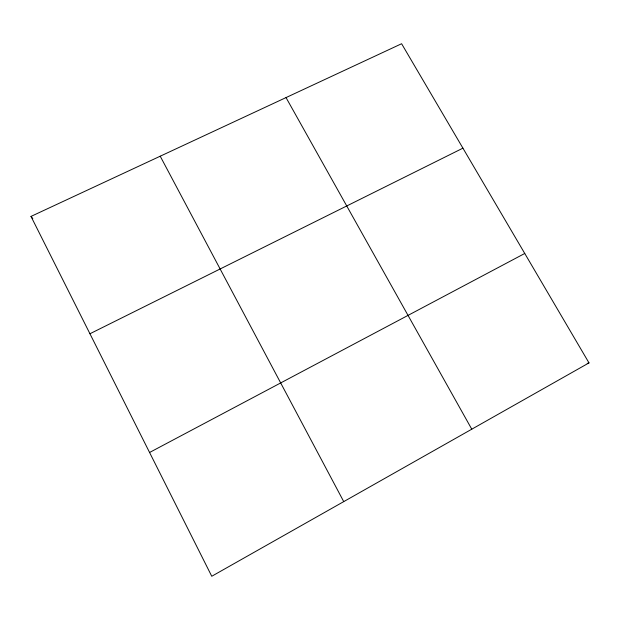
<?xml version="1.0" encoding="UTF-8"?>
<svg xmlns="http://www.w3.org/2000/svg" width="620" height="620" viewBox="0 0 620 620"><rect width="100%" height="100%" fill="white"/><g stroke="black" fill="none" stroke-linecap="round" stroke-linejoin="round"><path stroke-width="0.93" d="M589 362.894L211.753 576.267L31 216.411L401.605 43.733L589 362.894L587.218 363.397M149.575 452.476L524.753 253.472M89.939 333.754L462.923 148.165M31 216.411L32.806 218.612M286.029 97.58L471.774 429.195M160.216 156.201L343.736 501.619"/></g></svg>
